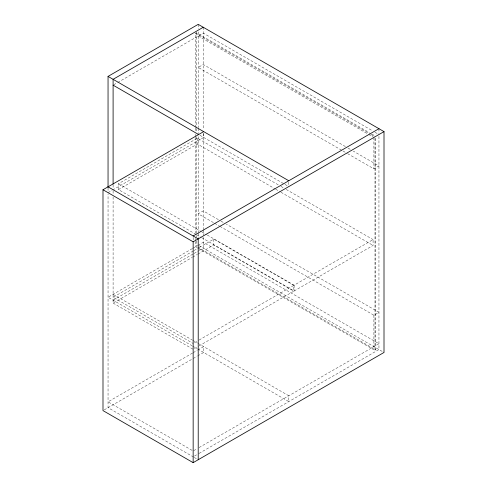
<?xml version="1.0" encoding="UTF-8"?>
<svg xmlns="http://www.w3.org/2000/svg" width="487" height="487" viewBox="0 0 487 487"><rect width="100%" height="100%" fill="white"/><g stroke="black" fill="none" stroke-linecap="round" stroke-linejoin="round"><path stroke-width="0.37" stroke-dasharray="2.44 1.83" d="M195.482 127.436L195.482 33.183L196.298 32.708L369.237 132.555M113.763 84.781L117.05 82.881M117.708 82.504L203.268 33.104L372.372 130.735M196.072 234.417L118.432 189.589L118.432 183.751L197.393 138.168L278.327 184.89M108.047 192.663L111.98 190.399M112.631 190.015L203.676 137.456L203.676 132.348M118.432 189.589L197.393 144L275.039 188.828M192.292 248.62L108.047 297.253L192.061 345.758M192.736 248.358L197.552 245.576M198.002 245.32L203.268 242.276L378.953 343.712L197.74 448.332M193.388 250.902L113.1 297.253L193.156 343.469M194.045 250.519L198.653 247.859M199.311 247.481L213.787 239.123L293.844 285.339L293.844 291.177L199.08 345.886M113.1 300.175L193.394 253.812M194.051 253.435L198.659 250.775M199.317 250.397L203.268 248.114L203.268 235.55M113.1 196.955L113.1 303.091L192.073 257.495M192.73 257.118L197.332 254.458M197.996 254.08L213.787 244.961L293.844 291.177M347.578 153.649L373.9 168.843L378.953 165.927L353.288 151.11M194.471 342.714L198.422 340.431M199.08 340.054L293.844 285.339M207.261 235.038L294.118 285.187L373.079 239.598L373.079 245.43L294.118 291.019L201.995 237.839M194.471 348.546L198.422 346.269M192.542 353.057L108.047 401.836L193.156 450.974L197.089 448.71M193.199 352.679L197.125 350.409M197.783 350.031L203.676 346.628L203.676 352.466L197.783 355.869M104.255 409.865L192.542 358.895M193.199 358.517L197.125 356.247M219.929 226.339L373.9 315.235L378.953 312.319L226.297 224.184M195.482 241.455L195.482 246.775L374.99 350.415L375.812 349.94L375.812 137.87M194.465 456.057L198.428 453.768M199.055 453.409L378.953 349.544L378.953 134.01M375.002 132.257L377.638 133.773M371.867 134.071L374.497 135.593M195.482 33.183L370.388 134.162M371.045 134.546L374.99 136.823M198.215 36.026L367.977 134.035M368.635 134.412L373.237 137.072M345.393 146.55L203.268 64.497L198.215 67.413L342.312 150.611M348.028 148.072L350.658 149.594M342.97 150.988L346.921 153.271M199.956 135.307L288.785 186.594M280.956 186.411L283.592 187.933M286.222 189.449L373.079 239.598M275.697 189.212L280.299 191.866M280.956 192.249L373.079 245.43M218.401 219.625L203.268 210.889L198.215 213.805L214.006 222.924M221.031 221.147L223.667 222.662M214.664 223.302L219.266 225.962M118.432 183.751L201.338 231.617M201.995 232.001L206.604 234.661M196.73 234.795L201.338 237.455M198.842 245.564L384.006 352.466M197.612 247.061L375.812 349.94M113.1 294.337L192.061 339.92M192.718 340.303L197.326 342.964M197.984 343.341L288.785 395.767L288.785 401.605L197.984 349.179M192.718 346.141L197.326 348.795M113.1 303.091L193.156 349.307M193.607 457.074L108.047 407.674L108.047 194.039M194.264 457.451L198.215 459.734M378.953 128.696L378.953 133.255M374.99 138.345L374.99 350.415M373.9 137.456L373.9 168.843M373.9 315.235L373.9 346.628M294.118 285.187L294.118 291.019M288.785 182.217L288.785 185.133M213.787 239.123L213.787 244.961M203.268 27.266L203.268 129.725M203.268 133.517L203.268 229.14M203.268 229.572L203.268 235.215M198.215 24.35L198.215 28.903M198.215 31.941L198.215 127.564M198.215 128.325L198.215 133.633M198.215 136.67L198.215 232.293M198.215 233.054L198.215 237.723M197.393 138.168L197.393 144M196.298 32.708L196.298 127.722M196.298 128.483L196.298 132.287M196.298 136.847L196.298 234.898M196.298 235.659L196.298 237.181M196.298 240.98L196.298 246.3M195.482 128.197L195.482 131.24M195.482 134.278L195.482 136.561M195.482 137.322L195.482 233.09M195.482 238.411L195.482 240.694M193.156 237.425L193.156 240.517M113.1 184.817L113.1 187.848M113.1 190.886L113.1 193.923M108.047 187.97L108.047 191.379"/><path stroke-width="0.73" d="M108.047 187.209L108.047 76.404L198.215 24.35L384.006 131.618L384.006 352.466L193.156 462.65L102.994 410.596L102.994 189.747L203.676 131.618M203.268 27.266L113.1 79.326L113.1 184.056M193.156 235.964L378.953 128.696M102.994 189.747L193.156 241.802L384.006 131.618M108.047 76.404L288.785 180.756M113.1 85.164L198.641 134.546M108.047 186.825L198.215 238.886L198.215 459.734M193.156 241.802L193.156 462.65"/></g></svg>
